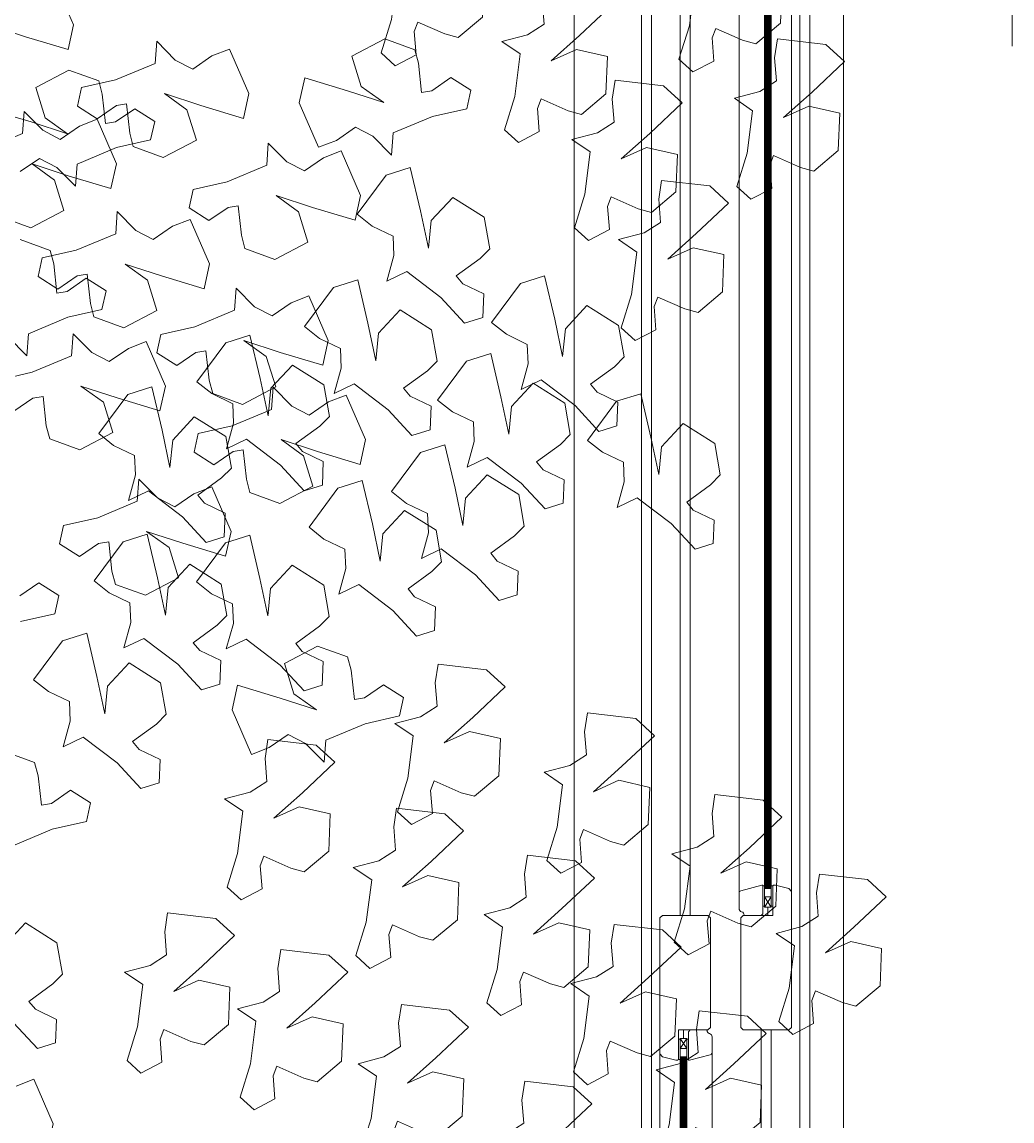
# Model space of a CAD drawing. Header units: metres. Extents: x -44 to 358, y -286 to 66.
# Drawn here: x -10.009 to -9.422, y -272.429 to -271.777 of the extents above; entities that cross this region are included whole.
import ezdxf

# ---------------------------------------------------------------- set-up
doc = ezdxf.new("R2010")
doc.units = ezdxf.units.M
doc.header["$LTSCALE"] = 0.3
for name, color, linetype, lineweight in [('A-DOOR', 7, 'Continuous', 5), ('ARBOLES', 86, 'Continuous', 0), ('baños', 141, 'Continuous', 0), ('Columnas', 7, 'Continuous', 18), ('cristales', 131, 'Continuous', 0)]:
    doc.layers.add(name, color=color, linetype=linetype, lineweight=lineweight)

# ---------------------------------------------------------------- blocks, each defined once
blk = doc.blocks.new('TREES')
at = {"layer": 'ARBOLES', "color": 252, "true_color": 0x8da178}
for p, q in [((-0.02161, 0.17486), (-0.02471, 0.17078)), ((-0.01485, 0.16891), (-0.02161, 0.17486)), ((-0.01112, 0.1749), (-0.01194, 0.16854)), ((-0.00358, 0.17531), (-0.01112, 0.1749)), ((0.00101, 0.17078), (-0.00358, 0.17531)), ((-0.02471, 0.17078), (-0.02491, 0.16095)), ((0.00054, 0.16802), (0.00101, 0.17078)), ((-0.00918, 0.16367), (-0.01485, 0.16891)), ((-0.01194, 0.16854), (-0.00918, 0.16367)), ((-0.00134, 0.16237), (0.00054, 0.16802)), ((0.03271, 0.16734), (0.02961, 0.16326)), ((0.03947, 0.16139), (0.03271, 0.16734)), ((0.0432, 0.16738), (0.04237, 0.16102)), ((0.05074, 0.16779), (0.0432, 0.16738)), ((0.05533, 0.16326), (0.05074, 0.16779)), ((0.00066, 0.16182), (-0.00134, 0.16237)), ((0.00528, 0.16262), (0.00066, 0.16182)), ((0.00788, 0.15862), (0.00528, 0.16262)), ((0.02961, 0.16326), (0.02941, 0.15343)), ((0.05486, 0.1605), (0.05533, 0.16326)), ((-0.02491, 0.16095), (-0.02107, 0.16073)), ((-0.02107, 0.16073), (-0.01644, 0.16153)), ((-0.01644, 0.16153), (-0.014, 0.1584)), ((0.04514, 0.15615), (0.03947, 0.16139)), ((0.04237, 0.16102), (0.04514, 0.15615)), ((0.05297, 0.15485), (0.05486, 0.1605)), ((-0.014, 0.1584), (-0.01216, 0.15338)), ((0.00556, 0.15556), (0.00788, 0.15862)), ((-0.01216, 0.15338), (-0.01, 0.1573)), ((-0.01, 0.1573), (-0.00136, 0.15702)), ((-0.00136, 0.15702), (0.00556, 0.15556)), ((0.0262, 0.15372), (0.01866, 0.15331)), ((0.03079, 0.14919), (0.0262, 0.15372)), ((0.02941, 0.15343), (0.03325, 0.15321)), ((0.03325, 0.15321), (0.03788, 0.15401)), ((0.03788, 0.15401), (0.04032, 0.15089)), ((0.05497, 0.1543), (0.05297, 0.15485)), ((0.0596, 0.1551), (0.05497, 0.1543)), ((0.0622, 0.1511), (0.0596, 0.1551)), ((-0.03565, 0.15233), (-0.03874, 0.14824)), ((-0.02889, 0.14637), (-0.03565, 0.15233)), ((-0.02516, 0.15237), (-0.02598, 0.146)), ((-0.01762, 0.15277), (-0.02516, 0.15237)), ((-0.01303, 0.14824), (-0.01762, 0.15277)), ((0.00817, 0.15327), (0.00508, 0.14919)), ((0.01493, 0.14732), (0.00817, 0.15327)), ((0.01866, 0.15331), (0.01784, 0.14695)), ((0.00508, 0.14919), (0.00487, 0.13936)), ((0.03033, 0.14643), (0.03079, 0.14919)), ((0.04032, 0.15089), (0.04215, 0.14586)), ((0.04215, 0.14586), (0.04432, 0.14978)), ((0.04432, 0.14978), (0.05296, 0.1495)), ((0.05296, 0.1495), (0.05988, 0.14804)), ((0.05988, 0.14804), (0.0622, 0.1511)), ((-0.03874, 0.14824), (-0.03895, 0.13841)), ((-0.01349, 0.14549), (-0.01303, 0.14824)), ((0.02061, 0.14208), (0.01493, 0.14732)), ((0.01784, 0.14695), (0.02061, 0.14208)), ((0.07386, 0.14674), (0.07304, 0.14037)), ((0.0814, 0.14715), (0.07386, 0.14674)), ((0.08599, 0.14262), (0.0814, 0.14715)), ((-0.02321, 0.14113), (-0.02889, 0.14637)), ((-0.02598, 0.146), (-0.02321, 0.14113)), ((-0.01538, 0.13983), (-0.01349, 0.14549)), ((0.02844, 0.14078), (0.03033, 0.14643)), ((0.06337, 0.1467), (0.06028, 0.14261)), ((0.07013, 0.14075), (0.06337, 0.1467)), ((0.06028, 0.14261), (0.06008, 0.13278)), ((0.08553, 0.13986), (0.08599, 0.14262)), ((-0.00875, 0.14008), (-0.01338, 0.13928)), ((-0.00616, 0.13608), (-0.00875, 0.14008)), ((0.03044, 0.14023), (0.02844, 0.14078)), ((0.03507, 0.14103), (0.03044, 0.14023)), ((0.03766, 0.13703), (0.03507, 0.14103)), ((0.07581, 0.13551), (0.07013, 0.14075)), ((0.07304, 0.14037), (0.07581, 0.13551)), ((-0.03895, 0.13841), (-0.0351, 0.1382)), ((-0.0351, 0.1382), (-0.03048, 0.139)), ((-0.03048, 0.139), (-0.02803, 0.13587)), ((-0.01338, 0.13928), (-0.01538, 0.13983)), ((0.00487, 0.13936), (0.00872, 0.13914)), ((0.00872, 0.13914), (0.01334, 0.13994)), ((0.01334, 0.13994), (0.01579, 0.13681)), ((0.08364, 0.13421), (0.08553, 0.13986)), ((-0.02803, 0.13587), (-0.0262, 0.13084)), ((-0.00847, 0.13303), (-0.00616, 0.13608)), ((0.01579, 0.13681), (0.01762, 0.13179)), ((0.01762, 0.13179), (0.01978, 0.13571)), ((0.01978, 0.13571), (0.02843, 0.13543)), ((0.03535, 0.13397), (0.03766, 0.13703)), ((0.06212, 0.13588), (0.05458, 0.13547)), ((0.06671, 0.13135), (0.06212, 0.13588)), ((-0.10343, 0.13343), (-0.10965, 0.13172)), ((-0.10127, 0.13165), (-0.10343, 0.13343)), ((-0.0262, 0.13084), (-0.02404, 0.13476)), ((-0.02404, 0.13476), (-0.01539, 0.13448)), ((-0.01539, 0.13448), (-0.00847, 0.13303)), ((-0.00759, 0.13449), (-0.01069, 0.1304)), ((-0.00083, 0.12853), (-0.00759, 0.13449)), ((0.0029, 0.13452), (0.00207, 0.12816)), ((0.01044, 0.13493), (0.0029, 0.13452)), ((0.01502, 0.1304), (0.01044, 0.13493)), ((0.02843, 0.13543), (0.03535, 0.13397)), ((0.04409, 0.13543), (0.04099, 0.13135)), ((0.05085, 0.12948), (0.04409, 0.13543)), ((0.05458, 0.13547), (0.05376, 0.12911)), ((0.08564, 0.13366), (0.08364, 0.13421)), ((0.09027, 0.13446), (0.08564, 0.13366)), ((0.09286, 0.13046), (0.09027, 0.13446)), ((-0.10965, 0.13172), (-0.11306, 0.12498)), ((-0.09732, 0.12719), (-0.10127, 0.13165)), ((-0.09422, 0.13305), (-0.09584, 0.12864)), ((-0.08946, 0.1333), (-0.09422, 0.13305)), ((-0.08797, 0.12976), (-0.08946, 0.1333)), ((0.04099, 0.13135), (0.04079, 0.12152)), ((0.06008, 0.13278), (0.06392, 0.13257)), ((0.06392, 0.13257), (0.06855, 0.13337)), ((0.06624, 0.12859), (0.06671, 0.13135)), ((0.06855, 0.13337), (0.07099, 0.13024)), ((-0.0927, 0.1245), (-0.08797, 0.12976)), ((-0.01069, 0.1304), (-0.01089, 0.12057)), ((0.01456, 0.12764), (0.01502, 0.1304)), ((0.05652, 0.12424), (0.05085, 0.12948)), ((0.05376, 0.12911), (0.05652, 0.12424)), ((0.07099, 0.13024), (0.07282, 0.12521)), ((0.07282, 0.12521), (0.07499, 0.12914)), ((0.07499, 0.12914), (0.08363, 0.12886)), ((0.09055, 0.1274), (0.09286, 0.13046)), ((-0.09584, 0.12864), (-0.09732, 0.12719)), ((0.00484, 0.12329), (-0.00083, 0.12853)), ((0.00207, 0.12816), (0.00484, 0.12329)), ((0.01267, 0.12199), (0.01456, 0.12764)), ((0.06436, 0.12294), (0.06624, 0.12859)), ((0.08363, 0.12886), (0.09055, 0.1274)), ((-0.11306, 0.12498), (-0.10796, 0.12109)), ((-0.09726, 0.11716), (-0.0927, 0.1245)), ((-0.04966, 0.12511), (-0.05276, 0.12102)), ((-0.0429, 0.11916), (-0.04966, 0.12511)), ((-0.03917, 0.12515), (-0.04, 0.11878)), ((-0.03163, 0.12556), (-0.03917, 0.12515)), ((-0.02704, 0.12103), (-0.03163, 0.12556)), ((0.06636, 0.12239), (0.06436, 0.12294)), ((0.07098, 0.12319), (0.06636, 0.12239)), ((0.07358, 0.11919), (0.07098, 0.12319)), ((-0.10236, 0.12105), (-0.10974, 0.11876)), ((-0.10796, 0.12109), (-0.10236, 0.12105)), ((-0.05276, 0.12102), (-0.05296, 0.11119)), ((-0.02751, 0.11827), (-0.02704, 0.12103)), ((-0.01089, 0.12057), (-0.00705, 0.12035)), ((-0.00705, 0.12035), (-0.00242, 0.12116)), ((-0.00242, 0.12116), (0.00002, 0.11803)), ((0.01467, 0.12144), (0.01267, 0.12199)), ((0.0193, 0.12224), (0.01467, 0.12144)), ((0.02189, 0.11824), (0.0193, 0.12224)), ((0.04079, 0.12152), (0.04463, 0.1213)), ((0.04463, 0.1213), (0.04926, 0.1221)), ((0.04926, 0.1221), (0.0517, 0.11897)), ((-0.10974, 0.11876), (-0.11827, 0.11588)), ((-0.03723, 0.11392), (-0.0429, 0.11916)), ((-0.04, 0.11878), (-0.03723, 0.11392)), ((-0.0294, 0.11262), (-0.02751, 0.11827)), ((0.00002, 0.11803), (0.00185, 0.113)), ((0.01958, 0.11519), (0.02189, 0.11824)), ((0.02569, 0.11947), (0.02259, 0.11538)), ((0.03245, 0.11351), (0.02569, 0.11947)), ((0.03618, 0.11951), (0.03536, 0.11314)), ((0.04372, 0.11991), (0.03618, 0.11951)), ((0.04831, 0.11538), (0.04372, 0.11991)), ((0.0517, 0.11897), (0.05354, 0.11394)), ((0.05354, 0.11394), (0.0557, 0.11787)), ((0.0557, 0.11787), (0.06434, 0.11759)), ((0.07126, 0.11613), (0.07358, 0.11919)), ((-0.11827, 0.11588), (-0.11628, 0.11116)), ((-0.09494, 0.11332), (-0.09726, 0.11716)), ((-0.01986, 0.11572), (-0.02296, 0.11163)), ((-0.0131, 0.10977), (-0.01986, 0.11572)), ((-0.00937, 0.11576), (-0.01019, 0.10939)), ((-0.00183, 0.11616), (-0.00937, 0.11576)), ((0.00276, 0.11163), (-0.00183, 0.11616)), ((0.00185, 0.113), (0.00402, 0.11692)), ((0.00402, 0.11692), (0.01266, 0.11664)), ((0.01266, 0.11664), (0.01958, 0.11519)), ((0.06434, 0.11759), (0.07126, 0.11613)), ((-0.10577, 0.10929), (-0.10414, 0.11369)), ((-0.10414, 0.11369), (-0.10021, 0.11425)), ((-0.10021, 0.11425), (-0.09494, 0.11332)), ((0.02259, 0.11538), (0.02239, 0.10555)), ((0.03812, 0.10827), (0.03245, 0.11351)), ((0.04784, 0.11263), (0.04831, 0.11538)), ((-0.12535, 0.11184), (-0.13157, 0.11013)), ((-0.12319, 0.11006), (-0.12535, 0.11184)), ((-0.11614, 0.11146), (-0.11776, 0.10705)), ((-0.11628, 0.11116), (-0.10787, 0.10607)), ((-0.11138, 0.11171), (-0.11614, 0.11146)), ((-0.10989, 0.10817), (-0.11138, 0.11171)), ((-0.05296, 0.11119), (-0.04912, 0.11098)), ((-0.04912, 0.11098), (-0.04449, 0.11178)), ((-0.04449, 0.11178), (-0.04205, 0.10865)), ((-0.0274, 0.11207), (-0.0294, 0.11262)), ((-0.02277, 0.11287), (-0.0274, 0.11207)), ((-0.02296, 0.11163), (-0.02316, 0.1018)), ((-0.02017, 0.10887), (-0.02277, 0.11287)), ((0.00229, 0.10888), (0.00276, 0.11163)), ((0.03536, 0.11314), (0.03812, 0.10827)), ((0.04596, 0.10697), (0.04784, 0.11263)), ((-0.13157, 0.11013), (-0.13498, 0.10339)), ((-0.11924, 0.1056), (-0.12319, 0.11006)), ((-0.10787, 0.10607), (-0.10577, 0.10929)), ((-0.00743, 0.10452), (-0.0131, 0.10977)), ((-0.01019, 0.10939), (-0.00743, 0.10452)), ((-0.11776, 0.10705), (-0.11924, 0.1056)), ((-0.11462, 0.10291), (-0.10989, 0.10817)), ((-0.04205, 0.10865), (-0.04022, 0.10362)), ((-0.04022, 0.10362), (-0.03805, 0.10755)), ((-0.03805, 0.10755), (-0.02941, 0.10727)), ((-0.02941, 0.10727), (-0.02249, 0.10581)), ((-0.02249, 0.10581), (-0.02017, 0.10887)), ((0.00041, 0.10322), (0.00229, 0.10888)), ((0.04795, 0.10642), (0.04596, 0.10697)), ((0.05258, 0.10722), (0.04795, 0.10642)), ((0.05518, 0.10322), (0.05258, 0.10722)), ((0.02239, 0.10555), (0.02623, 0.10534)), ((0.02623, 0.10534), (0.03086, 0.10614)), ((0.03086, 0.10614), (0.0333, 0.10301)), ((-0.13498, 0.10339), (-0.12988, 0.0995)), ((-0.11918, 0.09557), (-0.11462, 0.10291)), ((-0.10869, 0.10246), (-0.11491, 0.10075)), ((-0.10654, 0.10068), (-0.10869, 0.10246)), ((-0.09473, 0.10233), (-0.09949, 0.10209)), ((-0.09324, 0.0988), (-0.09473, 0.10233)), ((-0.01932, 0.10159), (-0.01469, 0.10239)), ((-0.01469, 0.10239), (-0.01225, 0.09926)), ((0.0024, 0.10267), (0.00041, 0.10322)), ((0.00703, 0.10347), (0.0024, 0.10267)), ((0.00963, 0.09947), (0.00703, 0.10347)), ((0.0333, 0.10301), (0.03514, 0.09798)), ((0.05286, 0.10017), (0.05518, 0.10322)), ((-0.11491, 0.10075), (-0.11833, 0.09402)), ((-0.10259, 0.09622), (-0.10654, 0.10068)), ((-0.09949, 0.10209), (-0.10111, 0.09768)), ((-0.02316, 0.1018), (-0.01932, 0.10159)), ((0.03514, 0.09798), (0.0373, 0.1019)), ((0.0373, 0.1019), (0.04594, 0.10162)), ((0.04594, 0.10162), (0.05286, 0.10017)), ((-0.12428, 0.09946), (-0.13166, 0.09717)), ((-0.12988, 0.0995), (-0.12428, 0.09946)), ((-0.09796, 0.09354), (-0.09324, 0.0988)), ((-0.01225, 0.09926), (-0.01041, 0.09423)), ((-0.01041, 0.09423), (-0.00825, 0.09816)), ((-0.00825, 0.09816), (0.00039, 0.09787)), ((0.00039, 0.09787), (0.00731, 0.09642)), ((0.00731, 0.09642), (0.00963, 0.09947)), ((-0.13166, 0.09717), (-0.14019, 0.09429)), ((-0.10111, 0.09768), (-0.10259, 0.09622)), ((-0.14019, 0.09429), (-0.1382, 0.08957)), ((-0.11686, 0.09173), (-0.11918, 0.09557)), ((-0.11833, 0.09402), (-0.11323, 0.09013)), ((-0.10253, 0.08619), (-0.09796, 0.09354)), ((-0.08941, 0.09494), (-0.09563, 0.09324)), ((-0.08726, 0.09316), (-0.08941, 0.09494)), ((-0.08021, 0.09457), (-0.08183, 0.09016)), ((-0.07545, 0.09481), (-0.08021, 0.09457)), ((-0.07396, 0.09128), (-0.07545, 0.09481)), ((-0.05666, 0.09413), (-0.05976, 0.09004)), ((-0.0499, 0.08818), (-0.05666, 0.09413)), ((-0.04617, 0.09417), (-0.04699, 0.0878)), ((-0.03863, 0.09457), (-0.04617, 0.09417)), ((-0.03404, 0.09004), (-0.03863, 0.09457)), ((0.03059, 0.09363), (0.02305, 0.09322)), ((0.03517, 0.08909), (0.03059, 0.09363)), ((-0.12768, 0.0877), (-0.12606, 0.0921)), ((-0.12606, 0.0921), (-0.12213, 0.09266)), ((-0.12213, 0.09266), (-0.11686, 0.09173)), ((-0.09563, 0.09324), (-0.09905, 0.0865)), ((-0.0833, 0.0887), (-0.08726, 0.09316)), ((-0.07868, 0.08602), (-0.07396, 0.09128)), ((0.01256, 0.09318), (0.00946, 0.08909)), ((0.01932, 0.08723), (0.01256, 0.09318)), ((0.02305, 0.09322), (0.02222, 0.08685)), ((0.04553, 0.09265), (0.04337, 0.0884)), ((0.04934, 0.09217), (0.04553, 0.09265)), ((0.05154, 0.08545), (0.04934, 0.09217)), ((-0.1382, 0.08957), (-0.12979, 0.08448)), ((-0.10763, 0.09009), (-0.11501, 0.08779)), ((-0.11323, 0.09013), (-0.10763, 0.09009)), ((-0.08183, 0.09016), (-0.0833, 0.0887)), ((-0.05976, 0.09004), (-0.05996, 0.08021)), ((-0.03451, 0.08729), (-0.03404, 0.09004)), ((-0.00885, 0.08893), (-0.01639, 0.08852)), ((-0.00426, 0.0844), (-0.00885, 0.08893)), ((0.00946, 0.08909), (0.00926, 0.07926)), ((0.03471, 0.08634), (0.03517, 0.08909)), ((-0.12979, 0.08448), (-0.12768, 0.0877)), ((-0.11501, 0.08779), (-0.12354, 0.08492)), ((-0.04423, 0.08293), (-0.0499, 0.08818)), ((-0.04699, 0.0878), (-0.04423, 0.08293)), ((-0.03639, 0.08163), (-0.03451, 0.08729)), ((-0.02688, 0.08848), (-0.02998, 0.0844)), ((-0.02012, 0.08253), (-0.02688, 0.08848)), ((-0.01639, 0.08852), (-0.01721, 0.08216)), ((0.02499, 0.08198), (0.01932, 0.08723)), ((0.02222, 0.08685), (0.02499, 0.08198)), ((0.04337, 0.0884), (0.04638, 0.08479)), ((-0.12354, 0.08492), (-0.12155, 0.08019)), ((-0.10021, 0.08235), (-0.10253, 0.08619)), ((-0.09905, 0.0865), (-0.09394, 0.08261)), ((-0.08324, 0.07867), (-0.07868, 0.08602)), ((0.03282, 0.08069), (0.03471, 0.08634)), ((0.04638, 0.08479), (0.0469, 0.08279)), ((0.05561, 0.07782), (0.05154, 0.08545)), ((-0.14461, 0.08275), (-0.15083, 0.08104)), ((-0.14246, 0.08097), (-0.14461, 0.08275)), ((-0.13541, 0.08237), (-0.13703, 0.07796)), ((-0.13065, 0.08262), (-0.13541, 0.08237)), ((-0.12916, 0.07909), (-0.13065, 0.08262)), ((-0.11103, 0.07832), (-0.10941, 0.08273)), ((-0.10941, 0.08273), (-0.10548, 0.08328)), ((-0.10548, 0.08328), (-0.10021, 0.08235)), ((-0.08835, 0.08257), (-0.09572, 0.08028)), ((-0.09394, 0.08261), (-0.08835, 0.08257)), ((-0.02998, 0.0844), (-0.03018, 0.07457)), ((-0.01445, 0.07729), (-0.02012, 0.08253)), ((-0.00472, 0.08164), (-0.00426, 0.0844)), ((0.0469, 0.08279), (0.04106, 0.08159)), ((-0.15083, 0.08104), (-0.15425, 0.07431)), ((-0.13851, 0.07651), (-0.14246, 0.08097)), ((-0.12155, 0.08019), (-0.11314, 0.0751)), ((-0.09572, 0.08028), (-0.10426, 0.0774)), ((-0.05996, 0.08021), (-0.05612, 0.08)), ((-0.05612, 0.08), (-0.05149, 0.0808)), ((-0.05149, 0.0808), (-0.04905, 0.07767)), ((-0.0344, 0.08108), (-0.03639, 0.08163)), ((-0.02977, 0.08188), (-0.0344, 0.08108)), ((-0.02717, 0.07788), (-0.02977, 0.08188)), ((-0.01721, 0.08216), (-0.01445, 0.07729)), ((-0.00661, 0.07599), (-0.00472, 0.08164)), ((0.03482, 0.08013), (0.03282, 0.08069)), ((0.03945, 0.08094), (0.03482, 0.08013)), ((0.03844, 0.08062), (0.03681, 0.07438)), ((0.04106, 0.08159), (0.03844, 0.08062)), ((0.04205, 0.07694), (0.03945, 0.08094)), ((-0.13703, 0.07796), (-0.13851, 0.07651)), ((-0.13388, 0.07382), (-0.12916, 0.07909)), ((-0.11314, 0.0751), (-0.11103, 0.07832)), ((-0.08066, 0.07898), (-0.08688, 0.07727)), ((-0.08093, 0.07484), (-0.08324, 0.07867)), ((-0.07851, 0.0772), (-0.08066, 0.07898)), ((-0.07146, 0.0786), (-0.07308, 0.07419)), ((-0.0667, 0.07885), (-0.07146, 0.0786)), ((-0.06521, 0.07532), (-0.0667, 0.07885)), ((-0.02949, 0.07483), (-0.02717, 0.07788)), ((0.00926, 0.07926), (0.0131, 0.07905)), ((0.0131, 0.07905), (0.01773, 0.07985)), ((0.01773, 0.07985), (0.02017, 0.07672)), ((0.0601, 0.07791), (0.05561, 0.07782)), ((0.05666, 0.07381), (0.0601, 0.07791)), ((0.11789, 0.07807), (0.10928, 0.07333)), ((0.12298, 0.07743), (0.11789, 0.07807)), ((-0.10426, 0.0774), (-0.10227, 0.07267)), ((-0.08688, 0.07727), (-0.0903, 0.07054)), ((-0.09013, 0.07521), (-0.0862, 0.07576)), ((-0.0862, 0.07576), (-0.08093, 0.07484)), ((-0.07456, 0.07274), (-0.07851, 0.0772)), ((-0.04905, 0.07767), (-0.04722, 0.07264)), ((-0.04722, 0.07264), (-0.04505, 0.07657)), ((-0.04505, 0.07657), (-0.03641, 0.07628)), ((-0.03641, 0.07628), (-0.02949, 0.07483)), ((-0.00461, 0.07544), (-0.00661, 0.07599)), ((0.00002, 0.07624), (-0.00461, 0.07544)), ((0.00261, 0.07224), (0.00002, 0.07624)), ((0.02017, 0.07672), (0.022, 0.07169)), ((0.022, 0.07169), (0.02417, 0.07562)), ((0.02417, 0.07562), (0.03281, 0.07534)), ((0.03973, 0.07388), (0.04205, 0.07694)), ((0.12121, 0.0686), (0.12298, 0.07743)), ((-0.15425, 0.07431), (-0.14915, 0.07041)), ((-0.13844, 0.06648), (-0.13388, 0.07382)), ((-0.12096, 0.07428), (-0.12718, 0.07257)), ((-0.11881, 0.0725), (-0.12096, 0.07428)), ((-0.11176, 0.0739), (-0.11338, 0.0695)), ((-0.107, 0.07415), (-0.11176, 0.0739)), ((-0.10551, 0.07062), (-0.107, 0.07415)), ((-0.09175, 0.0708), (-0.09013, 0.07521)), ((-0.07308, 0.07419), (-0.07456, 0.07274)), ((-0.06993, 0.07005), (-0.06521, 0.07532)), ((-0.0526, 0.07388), (-0.05477, 0.06963)), ((-0.0488, 0.0734), (-0.0526, 0.07388)), ((-0.0466, 0.06668), (-0.0488, 0.0734)), ((-0.03018, 0.07457), (-0.02634, 0.07435)), ((-0.02634, 0.07435), (-0.02171, 0.07515)), ((-0.02171, 0.07515), (-0.01926, 0.07202)), ((0.03281, 0.07534), (0.03973, 0.07388)), ((0.03681, 0.07438), (0.04093, 0.06805)), ((0.04686, 0.07052), (0.04969, 0.07535)), ((0.04969, 0.07535), (0.04799, 0.06782)), ((0.05517, 0.07013), (0.05666, 0.07381)), ((-0.12718, 0.07257), (-0.1306, 0.06584)), ((-0.11486, 0.06804), (-0.11881, 0.0725)), ((-0.10227, 0.07267), (-0.09385, 0.06758)), ((-0.01926, 0.07202), (-0.01743, 0.06699)), ((0.00029, 0.06918), (0.00261, 0.07224)), ((0.06883, 0.07244), (0.06021, 0.0677)), ((0.07391, 0.0718), (0.06883, 0.07244)), ((0.07214, 0.06297), (0.07391, 0.0718)), ((0.10928, 0.07333), (0.11102, 0.06989)), ((-0.14355, 0.07037), (-0.15093, 0.06808)), ((-0.14915, 0.07041), (-0.14355, 0.07037)), ((-0.11338, 0.0695), (-0.11486, 0.06804)), ((-0.11023, 0.06535), (-0.10551, 0.07062)), ((-0.09385, 0.06758), (-0.09175, 0.0708)), ((-0.0903, 0.07054), (-0.0852, 0.06664)), ((-0.07449, 0.06271), (-0.06993, 0.07005)), ((-0.05477, 0.06963), (-0.05176, 0.06602)), ((-0.01743, 0.06699), (-0.01527, 0.07092)), ((-0.01527, 0.07092), (-0.00663, 0.07064)), ((-0.00663, 0.07064), (0.00029, 0.06918)), ((0.04093, 0.06805), (0.04686, 0.07052)), ((0.05818, 0.06652), (0.05517, 0.07013)), ((0.11102, 0.06989), (0.11402, 0.06628)), ((-0.15093, 0.06808), (-0.15946, 0.0652)), ((0.00379, 0.06784), (0.00069, 0.06375)), ((0.01055, 0.06189), (0.00379, 0.06784)), ((0.01428, 0.06788), (0.01346, 0.06151)), ((0.02182, 0.06829), (0.01428, 0.06788)), ((0.02641, 0.06375), (0.02182, 0.06829)), ((0.04799, 0.06782), (0.04621, 0.05899)), ((0.06021, 0.0677), (0.06195, 0.06427)), ((0.09863, 0.06869), (0.09001, 0.06395)), ((0.10372, 0.06805), (0.09863, 0.06869)), ((0.10194, 0.05922), (0.10372, 0.06805)), ((0.1195, 0.06106), (0.12121, 0.0686)), ((0.12826, 0.06836), (0.12234, 0.06589)), ((0.13238, 0.06204), (0.12826, 0.06836)), ((-0.15946, 0.0652), (-0.15747, 0.06048)), ((-0.13613, 0.06264), (-0.13844, 0.06648)), ((-0.1306, 0.06584), (-0.1255, 0.06194)), ((-0.1148, 0.05801), (-0.11023, 0.06535)), ((-0.0796, 0.0666), (-0.08697, 0.06431)), ((-0.0852, 0.06664), (-0.0796, 0.0666)), ((-0.05176, 0.06602), (-0.05124, 0.06402)), ((-0.04252, 0.05906), (-0.0466, 0.06668)), ((0.05991, 0.06309), (0.05818, 0.06652)), ((0.11402, 0.06628), (0.11254, 0.0626)), ((0.12234, 0.06589), (0.1195, 0.06106)), ((-0.14695, 0.05861), (-0.14533, 0.06302)), ((-0.14533, 0.06302), (-0.1414, 0.06357)), ((-0.1414, 0.06357), (-0.13613, 0.06264)), ((-0.08697, 0.06431), (-0.09551, 0.06143)), ((-0.07218, 0.05887), (-0.07449, 0.06271)), ((-0.05708, 0.06282), (-0.0597, 0.06185)), ((-0.05124, 0.06402), (-0.05708, 0.06282)), ((0.00069, 0.06375), (0.00049, 0.05392)), ((0.02594, 0.061), (0.02641, 0.06375)), ((0.0513, 0.05835), (0.05991, 0.06309)), ((0.06195, 0.06427), (0.06496, 0.06066)), ((0.07044, 0.05544), (0.07214, 0.06297)), ((0.07919, 0.06274), (0.07327, 0.06027)), ((0.08332, 0.05641), (0.07919, 0.06274)), ((0.09001, 0.06395), (0.09175, 0.06052)), ((0.11254, 0.0626), (0.1091, 0.0585)), ((-0.15747, 0.06048), (-0.14906, 0.05539)), ((-0.1199, 0.0619), (-0.12728, 0.05961)), ((-0.1255, 0.06194), (-0.1199, 0.0619)), ((-0.09551, 0.06143), (-0.09352, 0.05671)), ((-0.0597, 0.06185), (-0.06133, 0.05561)), ((-0.03826, 0.06127), (-0.04136, 0.05718)), ((-0.0315, 0.05532), (-0.03826, 0.06127)), ((-0.02777, 0.06131), (-0.02859, 0.05494)), ((-0.02023, 0.06172), (-0.02777, 0.06131)), ((-0.01564, 0.05718), (-0.02023, 0.06172)), ((0.01622, 0.05665), (0.01055, 0.06189)), ((0.01346, 0.06151), (0.01622, 0.05665)), ((0.02406, 0.05535), (0.02594, 0.061)), ((0.06496, 0.06066), (0.06347, 0.05698)), ((0.07327, 0.06027), (0.07044, 0.05544)), ((0.09175, 0.06052), (0.09476, 0.05691)), ((0.13075, 0.0558), (0.13238, 0.06204)), ((-0.14906, 0.05539), (-0.14695, 0.05861)), ((-0.12728, 0.05961), (-0.13581, 0.05674)), ((-0.11248, 0.05417), (-0.1148, 0.05801)), ((-0.083, 0.05484), (-0.08138, 0.05925)), ((-0.08138, 0.05925), (-0.07745, 0.0598)), ((-0.07745, 0.0598), (-0.07218, 0.05887)), ((-0.03804, 0.05914), (-0.04252, 0.05906)), ((-0.04148, 0.05504), (-0.03804, 0.05914)), ((0.04621, 0.05899), (0.0513, 0.05835)), ((0.10024, 0.05169), (0.10194, 0.05922)), ((0.109, 0.05899), (0.10307, 0.05652)), ((0.11312, 0.05266), (0.109, 0.05899)), ((0.1091, 0.0585), (0.11358, 0.05859)), ((0.11358, 0.05859), (0.11766, 0.05097)), ((-0.13581, 0.05674), (-0.13382, 0.05201)), ((-0.09352, 0.05671), (-0.08511, 0.05162)), ((-0.07373, 0.05568), (-0.07715, 0.04895)), ((-0.06751, 0.05739), (-0.07373, 0.05568)), ((-0.06536, 0.05561), (-0.06751, 0.05739)), ((-0.0614, 0.05115), (-0.06536, 0.05561)), ((-0.06133, 0.05561), (-0.0572, 0.04928)), ((-0.05831, 0.05701), (-0.05993, 0.0526)), ((-0.05355, 0.05726), (-0.05831, 0.05701)), ((-0.05206, 0.05373), (-0.05355, 0.05726)), ((-0.05128, 0.05175), (-0.04845, 0.05658)), ((-0.04845, 0.05658), (-0.05015, 0.04905)), ((-0.04136, 0.05718), (-0.04156, 0.04735)), ((-0.01611, 0.05443), (-0.01564, 0.05718)), ((0.03068, 0.0556), (0.02605, 0.0548)), ((0.03328, 0.0516), (0.03068, 0.0556)), ((0.06347, 0.05698), (0.06003, 0.05288)), ((0.08168, 0.05017), (0.08332, 0.05641)), ((0.09476, 0.05691), (0.09327, 0.05323)), ((0.10307, 0.05652), (0.10024, 0.05169)), ((0.12814, 0.05482), (0.13075, 0.0558)), ((-0.1233, 0.05014), (-0.12168, 0.05455)), ((-0.12168, 0.05455), (-0.11775, 0.0551)), ((-0.11775, 0.0551), (-0.11248, 0.05417)), ((-0.10781, 0.05364), (-0.11403, 0.05193)), ((-0.10566, 0.05186), (-0.10781, 0.05364)), ((-0.09385, 0.05351), (-0.09861, 0.05326)), ((-0.09236, 0.04998), (-0.09385, 0.05351)), ((-0.08511, 0.05162), (-0.083, 0.05484)), ((-0.05678, 0.04846), (-0.05206, 0.05373)), ((-0.04297, 0.05136), (-0.04148, 0.05504)), ((-0.02583, 0.05007), (-0.0315, 0.05532)), ((-0.02859, 0.05494), (-0.02583, 0.05007)), ((-0.01799, 0.04878), (-0.01611, 0.05443)), ((0.00049, 0.05392), (0.00433, 0.05371)), ((0.00433, 0.05371), (0.00896, 0.05451)), ((0.00896, 0.05451), (0.0114, 0.05138)), ((0.02605, 0.0548), (0.02406, 0.05535)), ((0.1223, 0.05363), (0.12814, 0.05482)), ((0.12282, 0.05162), (0.1223, 0.05363)), ((-0.13382, 0.05201), (-0.12541, 0.04692)), ((-0.11403, 0.05193), (-0.11745, 0.0452)), ((-0.1017, 0.0474), (-0.10566, 0.05186)), ((-0.09861, 0.05326), (-0.10023, 0.04885)), ((-0.05993, 0.0526), (-0.0614, 0.05115)), ((-0.0572, 0.04928), (-0.05128, 0.05175)), ((-0.03996, 0.04775), (-0.04297, 0.05136)), ((0.0114, 0.05138), (0.01324, 0.04635)), ((0.03096, 0.04854), (0.03328, 0.0516)), ((0.06003, 0.05288), (0.06451, 0.05297)), ((0.06451, 0.05297), (0.06859, 0.04534)), ((0.09327, 0.05323), (0.08983, 0.04913)), ((0.11149, 0.04642), (0.11312, 0.05266)), ((0.12583, 0.04801), (0.12282, 0.05162)), ((0.13893, 0.05273), (0.13031, 0.04799)), ((0.14402, 0.05209), (0.13893, 0.05273)), ((0.14224, 0.04326), (0.14402, 0.05209)), ((-0.12541, 0.04692), (-0.1233, 0.05014)), ((-0.09708, 0.04471), (-0.09236, 0.04998)), ((-0.07715, 0.04895), (-0.07204, 0.04505)), ((-0.05015, 0.04905), (-0.05193, 0.04022)), ((-0.01137, 0.04902), (-0.016, 0.04822)), ((-0.00877, 0.04502), (-0.01137, 0.04902)), ((0.01324, 0.04635), (0.0154, 0.05028)), ((0.0154, 0.05028), (0.02404, 0.05)), ((0.02404, 0.05), (0.03096, 0.04854)), ((0.07323, 0.048), (0.07907, 0.0492)), ((0.07907, 0.0492), (0.08168, 0.05017)), ((0.08983, 0.04913), (0.09431, 0.04922)), ((0.09431, 0.04922), (0.09839, 0.04159)), ((0.11766, 0.05097), (0.11986, 0.04424)), ((-0.10023, 0.04885), (-0.1017, 0.0474)), ((-0.06134, 0.04112), (-0.05678, 0.04846)), ((-0.04156, 0.04735), (-0.03772, 0.04714)), ((-0.03822, 0.04432), (-0.03996, 0.04775)), ((-0.03772, 0.04714), (-0.03309, 0.04794)), ((-0.03309, 0.04794), (-0.03065, 0.04481)), ((-0.016, 0.04822), (-0.01799, 0.04878)), ((0.05043, 0.04803), (0.04181, 0.04329)), ((0.05551, 0.04739), (0.05043, 0.04803)), ((0.05374, 0.03856), (0.05551, 0.04739)), ((0.07375, 0.046), (0.07323, 0.048)), ((0.12366, 0.04377), (0.12583, 0.04801)), ((0.13031, 0.04799), (0.13205, 0.04455)), ((-0.11745, 0.0452), (-0.11235, 0.0413)), ((-0.10164, 0.03737), (-0.09708, 0.04471)), ((-0.06645, 0.04501), (-0.07382, 0.04272)), ((-0.07204, 0.04505), (-0.06645, 0.04501)), ((-0.03065, 0.04481), (-0.02881, 0.03978)), ((-0.01109, 0.04197), (-0.00877, 0.04502)), ((0.01657, 0.04482), (0.00903, 0.04442)), ((0.02116, 0.04029), (0.01657, 0.04482)), ((0.06859, 0.04534), (0.07079, 0.03862)), ((0.07676, 0.04239), (0.07375, 0.046)), ((0.10303, 0.04425), (0.10887, 0.04545)), ((0.10887, 0.04545), (0.11149, 0.04642)), ((0.13205, 0.04455), (0.13506, 0.04094)), ((-0.07382, 0.04272), (-0.08236, 0.03984)), ((-0.04684, 0.03958), (-0.03822, 0.04432)), ((-0.02881, 0.03978), (-0.02665, 0.04371)), ((-0.02665, 0.04371), (-0.01801, 0.04343)), ((-0.01801, 0.04343), (-0.01109, 0.04197)), ((-0.00146, 0.04438), (-0.00456, 0.04029)), ((0.0053, 0.03842), (-0.00146, 0.04438)), ((0.00903, 0.04442), (0.00821, 0.03805)), ((0.04181, 0.04329), (0.04355, 0.03986)), ((0.07459, 0.03814), (0.07676, 0.04239)), ((0.08548, 0.04333), (0.07686, 0.03859)), ((0.09057, 0.04269), (0.08548, 0.04333)), ((0.08879, 0.03386), (0.09057, 0.04269)), ((0.10355, 0.04225), (0.10303, 0.04425)), ((0.10656, 0.03864), (0.10355, 0.04225)), ((0.11986, 0.04424), (0.12366, 0.04377)), ((0.14054, 0.03572), (0.14224, 0.04326)), ((0.1493, 0.04302), (0.14337, 0.04055)), ((0.15342, 0.0367), (0.1493, 0.04302)), ((-0.10675, 0.04126), (-0.11412, 0.03897)), ((-0.11235, 0.0413), (-0.10675, 0.04126)), ((-0.05903, 0.03728), (-0.06134, 0.04112)), ((-0.05193, 0.04022), (-0.04684, 0.03958)), ((-0.00456, 0.04029), (-0.00476, 0.03046)), ((0.02069, 0.03754), (0.02116, 0.04029)), ((0.09839, 0.04159), (0.10059, 0.03487)), ((0.13506, 0.04094), (0.13357, 0.03726)), ((0.14337, 0.04055), (0.14054, 0.03572)), ((-0.11412, 0.03897), (-0.12266, 0.03609)), ((-0.08236, 0.03984), (-0.08037, 0.03512)), ((-0.06823, 0.03766), (-0.0643, 0.03821)), ((-0.0643, 0.03821), (-0.05903, 0.03728)), ((0.01097, 0.03318), (0.0053, 0.03842)), ((0.00821, 0.03805), (0.01097, 0.03318)), ((0.04355, 0.03986), (0.04656, 0.03625)), ((0.05203, 0.03103), (0.05374, 0.03856)), ((0.06079, 0.03833), (0.05487, 0.03585)), ((0.06491, 0.032), (0.06079, 0.03833)), ((0.07079, 0.03862), (0.07459, 0.03814)), ((0.07686, 0.03859), (0.0786, 0.03516)), ((0.10439, 0.03439), (0.10656, 0.03864)), ((-0.12266, 0.03609), (-0.12067, 0.03137)), ((-0.09933, 0.03353), (-0.10164, 0.03737)), ((-0.06576, 0.03674), (-0.07198, 0.03504)), ((-0.06985, 0.03325), (-0.06823, 0.03766)), ((-0.06361, 0.03497), (-0.06576, 0.03674)), ((-0.05656, 0.03637), (-0.05818, 0.03196)), ((-0.0518, 0.03662), (-0.05656, 0.03637)), ((-0.05031, 0.03308), (-0.0518, 0.03662)), ((0.01881, 0.03188), (0.02069, 0.03754)), ((0.04656, 0.03625), (0.04507, 0.03257)), ((0.05487, 0.03585), (0.05203, 0.03103)), ((0.1109, 0.03676), (0.10228, 0.03202)), ((0.11598, 0.03612), (0.1109, 0.03676)), ((0.11421, 0.02729), (0.11598, 0.03612)), ((0.13357, 0.03726), (0.13013, 0.03316)), ((0.15179, 0.03046), (0.15342, 0.0367)), ((-0.11015, 0.0295), (-0.10853, 0.03391)), ((-0.10853, 0.03391), (-0.1046, 0.03446)), ((-0.1046, 0.03446), (-0.09933, 0.03353)), ((-0.09554, 0.03487), (-0.10176, 0.03316)), ((-0.09339, 0.03309), (-0.09554, 0.03487)), ((-0.08634, 0.03449), (-0.08796, 0.03009)), ((-0.08158, 0.03474), (-0.08634, 0.03449)), ((-0.08009, 0.03121), (-0.08158, 0.03474)), ((-0.08037, 0.03512), (-0.07195, 0.03003)), ((-0.07198, 0.03504), (-0.0754, 0.0283)), ((-0.05965, 0.03051), (-0.06361, 0.03497)), ((0.0786, 0.03516), (0.08161, 0.03155)), ((0.08709, 0.02633), (0.08879, 0.03386)), ((0.09584, 0.03363), (0.08992, 0.03116)), ((0.09997, 0.0273), (0.09584, 0.03363)), ((0.10059, 0.03487), (0.10439, 0.03439)), ((-0.12067, 0.03137), (-0.11226, 0.02628)), ((-0.10176, 0.03316), (-0.10518, 0.02643)), ((-0.08944, 0.02863), (-0.09339, 0.03309)), ((-0.08481, 0.02594), (-0.08009, 0.03121)), ((-0.07195, 0.03003), (-0.06985, 0.03325)), ((-0.05818, 0.03196), (-0.05965, 0.03051)), ((-0.05503, 0.02782), (-0.05031, 0.03308)), ((0.02081, 0.03133), (0.01881, 0.03188)), ((0.02543, 0.03213), (0.02081, 0.03133)), ((0.02803, 0.02813), (0.02543, 0.03213)), ((0.04507, 0.03257), (0.04163, 0.02847)), ((0.06328, 0.02576), (0.06491, 0.032)), ((0.08161, 0.03155), (0.08012, 0.02787)), ((0.08992, 0.03116), (0.08709, 0.02633)), ((0.10228, 0.03202), (0.10402, 0.02859)), ((0.13013, 0.03316), (0.13461, 0.03325)), ((0.13461, 0.03325), (0.13869, 0.02563)), ((-0.11226, 0.02628), (-0.11015, 0.0295)), ((-0.08796, 0.03009), (-0.08944, 0.02863)), ((-0.00476, 0.03046), (-0.00092, 0.03025)), ((-0.00092, 0.03025), (0.00371, 0.03105)), ((0.00371, 0.03105), (0.00615, 0.02792)), ((0.14333, 0.02829), (0.14917, 0.02948)), ((0.14917, 0.02948), (0.15179, 0.03046)), ((-0.0754, 0.0283), (-0.07029, 0.02441)), ((-0.05959, 0.02047), (-0.05503, 0.02782)), ((0.00615, 0.02792), (0.00799, 0.02289)), ((0.00799, 0.02289), (0.01015, 0.02681)), ((0.01015, 0.02681), (0.01879, 0.02653)), ((0.02571, 0.02508), (0.02803, 0.02813)), ((0.04163, 0.02847), (0.04611, 0.02855)), ((0.04611, 0.02855), (0.05019, 0.02093)), ((0.08012, 0.02787), (0.07668, 0.02377)), ((0.09833, 0.02106), (0.09997, 0.0273)), ((0.10402, 0.02859), (0.10703, 0.02498)), ((0.1125, 0.01976), (0.11421, 0.02729)), ((0.12126, 0.02706), (0.11534, 0.02459)), ((0.12538, 0.02073), (0.12126, 0.02706)), ((0.14385, 0.02628), (0.14333, 0.02829)), ((-0.10518, 0.02643), (-0.10008, 0.02253)), ((-0.08938, 0.0186), (-0.08481, 0.02594)), ((-0.05095, 0.0247), (-0.05436, 0.01796)), ((-0.04473, 0.0264), (-0.05095, 0.0247)), ((-0.04257, 0.02462), (-0.04473, 0.0264)), ((-0.03862, 0.02016), (-0.04257, 0.02462)), ((-0.03552, 0.02603), (-0.03714, 0.02162)), ((-0.03076, 0.02627), (-0.03552, 0.02603)), ((-0.02927, 0.02274), (-0.03076, 0.02627)), ((0.01879, 0.02653), (0.02571, 0.02508)), ((0.05483, 0.02359), (0.06067, 0.02478)), ((0.06067, 0.02478), (0.06328, 0.02576)), ((0.10703, 0.02498), (0.10554, 0.0213)), ((0.11534, 0.02459), (0.1125, 0.01976)), ((0.13869, 0.02563), (0.14089, 0.0189)), ((0.14686, 0.02267), (0.14385, 0.02628)), ((-0.09448, 0.0225), (-0.10186, 0.0202)), ((-0.10008, 0.02253), (-0.09448, 0.0225)), ((-0.0647, 0.02437), (-0.07207, 0.02208)), ((-0.07029, 0.02441), (-0.0647, 0.02437)), ((-0.03399, 0.01748), (-0.02927, 0.02274)), ((0.05535, 0.02159), (0.05483, 0.02359)), ((0.06708, 0.02269), (0.05846, 0.01795)), ((0.07217, 0.02205), (0.06708, 0.02269)), ((0.07668, 0.02377), (0.08116, 0.02386)), ((0.08116, 0.02386), (0.08524, 0.01623)), ((0.14469, 0.01843), (0.14686, 0.02267)), ((-0.10186, 0.0202), (-0.11039, 0.01733)), ((-0.07207, 0.02208), (-0.08061, 0.0192)), ((-0.05728, 0.01664), (-0.05959, 0.02047)), ((-0.03714, 0.02162), (-0.03862, 0.02016)), ((0.05019, 0.02093), (0.05239, 0.01421)), ((0.05836, 0.01798), (0.05535, 0.02159)), ((0.07039, 0.01322), (0.07217, 0.02205)), ((0.08988, 0.01889), (0.09572, 0.02009)), ((0.09572, 0.02009), (0.09833, 0.02106)), ((0.10554, 0.0213), (0.1021, 0.0172)), ((0.12375, 0.01449), (0.12538, 0.02073)), ((-0.08706, 0.01476), (-0.08938, 0.0186)), ((-0.08061, 0.0192), (-0.07862, 0.01447)), ((-0.05436, 0.01796), (-0.04926, 0.01407)), ((0.05619, 0.01373), (0.05836, 0.01798)), ((0.05846, 0.01795), (0.0602, 0.01452)), ((0.0904, 0.01689), (0.08988, 0.01889)), ((0.14089, 0.0189), (0.14469, 0.01843)), ((-0.11039, 0.01733), (-0.1084, 0.0126)), ((-0.09626, 0.01514), (-0.09233, 0.01569)), ((-0.09233, 0.01569), (-0.08706, 0.01476)), ((-0.0681, 0.01261), (-0.06648, 0.01701)), ((-0.06648, 0.01701), (-0.06255, 0.01757)), ((-0.06255, 0.01757), (-0.05728, 0.01664)), ((-0.03856, 0.01013), (-0.03399, 0.01748)), ((0.08524, 0.01623), (0.08744, 0.00951)), ((0.09341, 0.01328), (0.0904, 0.01689)), ((0.1021, 0.0172), (0.10658, 0.01729)), ((0.10658, 0.01729), (0.11066, 0.00966)), ((-0.09788, 0.01073), (-0.09626, 0.01514)), ((-0.07862, 0.01447), (-0.07021, 0.00938)), ((-0.04366, 0.01403), (-0.05104, 0.01174)), ((-0.04926, 0.01407), (-0.04366, 0.01403)), ((0.05239, 0.01421), (0.05619, 0.01373)), ((0.0602, 0.01452), (0.06321, 0.01091)), ((0.1153, 0.01232), (0.12114, 0.01352)), ((0.12114, 0.01352), (0.12375, 0.01449)), ((-0.16389, 0.01286), (-0.16606, 0.00861)), ((-0.16009, 0.01238), (-0.16389, 0.01286)), ((-0.15789, 0.00566), (-0.16009, 0.01238)), ((-0.1084, 0.0126), (-0.09999, 0.00751)), ((-0.07021, 0.00938), (-0.0681, 0.01261)), ((-0.05104, 0.01174), (-0.05957, 0.00886)), ((-0.02543, 0.01286), (-0.0276, 0.00861)), ((-0.02163, 0.01238), (-0.02543, 0.01286)), ((-0.01943, 0.00566), (-0.02163, 0.01238)), ((0.03991, 0.01142), (0.03129, 0.00668)), ((0.045, 0.01078), (0.03991, 0.01142)), ((0.06869, 0.00569), (0.07039, 0.01322)), ((0.07744, 0.01299), (0.07152, 0.01052)), ((0.08157, 0.00666), (0.07744, 0.01299)), ((0.09124, 0.00903), (0.09341, 0.01328)), ((0.11582, 0.01032), (0.1153, 0.01232)), ((-0.09999, 0.00751), (-0.09788, 0.01073)), ((-0.03624, 0.0063), (-0.03856, 0.01013)), ((0.00959, 0.01046), (0.00337, 0.00875)), ((0.01174, 0.00868), (0.00959, 0.01046)), ((0.0188, 0.01008), (0.01717, 0.00567)), ((0.02356, 0.01033), (0.0188, 0.01008)), ((0.02504, 0.0068), (0.02356, 0.01033)), ((0.04322, 0.00195), (0.045, 0.01078)), ((0.06321, 0.01091), (0.06172, 0.00723)), ((0.07152, 0.01052), (0.06869, 0.00569)), ((0.08744, 0.00951), (0.09124, 0.00903)), ((0.11066, 0.00966), (0.11286, 0.00294)), ((0.11883, 0.00671), (0.11582, 0.01032)), ((-0.16606, 0.00861), (-0.16305, 0.005)), ((-0.05957, 0.00886), (-0.05758, 0.00413)), ((-0.04706, 0.00226), (-0.04544, 0.00667)), ((-0.04544, 0.00667), (-0.04151, 0.00722)), ((-0.04151, 0.00722), (-0.03624, 0.0063)), ((-0.0276, 0.00861), (-0.02459, 0.005)), ((0.00337, 0.00875), (-0.00005, 0.00202)), ((0.0157, 0.00422), (0.01174, 0.00868)), ((0.02032, 0.00153), (0.02504, 0.0068)), ((0.03129, 0.00668), (0.03303, 0.00325)), ((0.06172, 0.00723), (0.05828, 0.00313)), ((-0.16305, 0.005), (-0.16253, 0.003)), ((-0.15381, -0.00196), (-0.15789, 0.00566)), ((-0.12884, 0.00629), (-0.13101, 0.00204)), ((-0.12504, 0.00581), (-0.12884, 0.00629)), ((-0.12284, -0.00091), (-0.12504, 0.00581)), ((-0.02459, 0.005), (-0.02407, 0.003)), ((-0.01535, -0.00196), (-0.01943, 0.00566)), ((0.01717, 0.00567), (0.0157, 0.00422)), ((0.07993, 0.00042), (0.08157, 0.00666)), ((-0.16253, 0.003), (-0.16837, 0.0018)), ((-0.06662, 0.00254), (-0.06879, -0.00171)), ((-0.06282, 0.00206), (-0.06662, 0.00254)), ((-0.05758, 0.00413), (-0.04917, -0.00096)), ((-0.04917, -0.00096), (-0.04706, 0.00226)), ((-0.02407, 0.003), (-0.02991, 0.0018)), ((0.05828, 0.00313), (0.06276, 0.00321)), ((0.06276, 0.00321), (0.06684, -0.00441)), ((-0.17098, 0.00083), (-0.17261, -0.00541)), ((-0.16837, 0.0018), (-0.17098, 0.00083)), ((-0.13101, 0.00204), (-0.128, -0.00157)), ((-0.06062, -0.00466), (-0.06282, 0.00206)), ((-0.03253, 0.00083), (-0.03416, -0.00541)), ((-0.02991, 0.0018), (-0.03253, 0.00083)), ((-0.00005, 0.00202), (0.00506, -0.00188)), ((0.04152, -0.00558), (0.04322, 0.00195)), ((-0.14933, -0.00188), (-0.15381, -0.00196)), ((-0.15277, -0.00598), (-0.14933, -0.00188)), ((-0.128, -0.00157), (-0.12748, -0.00357)), ((-0.11876, -0.00854), (-0.12284, -0.00091)), ((-0.06879, -0.00171), (-0.06578, -0.00532)), ((-0.16257, -0.00927), (-0.15973, -0.00444)), ((-0.15973, -0.00444), (-0.16144, -0.01197)), ((-0.12748, -0.00357), (-0.13332, -0.00477)), ((-0.17261, -0.00541), (-0.16849, -0.01174)), ((-0.15426, -0.00966), (-0.15277, -0.00598)), ((-0.13593, -0.00574), (-0.13756, -0.01198)), ((-0.13332, -0.00477), (-0.13593, -0.00574)), ((-0.11428, -0.00845), (-0.11876, -0.00854)), ((-0.11772, -0.01255), (-0.11428, -0.00845)), ((-0.16849, -0.01174), (-0.16257, -0.00927)), ((-0.15125, -0.01327), (-0.15426, -0.00966)), ((-0.16144, -0.01197), (-0.16321, -0.0208))]:
    blk.add_line(p, q, dxfattribs=at)
blk = doc.blocks.new('A$C6528a993')
at = {"layer": 'A-DOOR'}
for p, q in [((22.4, 1.10008), (24.3, 1.10008)), ((22.434, 1.08008), (24.266, 1.08008)), ((22.52213, 1.06908), (23.30187, 1.06908)), ((23.30001, 1.06762), (23.298, 1.05958)), ((23.30187, 1.06908), (23.30001, 1.06762)), ((23.3825, 1.06908), (23.30187, 1.06908)), ((23.384, 1.06758), (23.3825, 1.06908)), ((23.384, 1.04058), (23.384, 1.06758)), ((23.298, 1.05958), (23.298, 1.05858)), ((23.298, 1.05858), (23.2985, 1.05808)), ((23.2985, 1.05808), (23.316, 1.05808)), ((23.311, 1.05708), (23.305, 1.05308)), ((23.311, 1.05308), (23.305, 1.05708)), ((23.316, 1.05808), (23.316, 1.04058)), ((23.316, 1.05508), (23.311, 1.05508)), ((23.316, 1.05508), (23.311, 1.05508)), ((23.30277, 1.03808), (22.52123, 1.03808)), ((23.316, 1.04058), (23.3175, 1.03908)), ((23.3175, 1.03908), (23.3825, 1.03908)), ((23.384, 1.04058), (23.3825, 1.03908)), ((23.3175, 1.02108), (23.316, 1.01958)), ((23.316, 1.01958), (23.316, 0.99258)), ((23.3825, 1.02108), (23.3175, 1.02108)), ((23.384, 1.01958), (23.3825, 1.02108)), ((23.384, 1.00208), (23.384, 1.01958)), ((23.39723, 1.02208), (24.17877, 1.02208)), ((23.384, 1.00508), (23.389, 1.00508)), ((23.384, 1.00508), (23.389, 1.00508)), ((23.389, 1.00308), (23.395, 1.00708)), ((23.389, 1.00708), (23.395, 1.00308)), ((23.4015, 1.00208), (23.384, 1.00208)), ((23.39999, 0.99253), (23.402, 1.00058)), ((23.402, 1.00158), (23.4015, 1.00208)), ((23.402, 1.00058), (23.402, 1.00158)), ((23.316, 0.99258), (23.3175, 0.99108)), ((23.39813, 0.99108), (23.39999, 0.99253)), ((23.3175, 0.99108), (23.39813, 0.99108)), ((24.17787, 0.99108), (23.39813, 0.99108)), ((22.434, 0.98008), (24.266, 0.98008)), ((22.4, 0.94008), (24.3, 0.94008))]:
    blk.add_line(p, q, dxfattribs=at)
at = {"layer": 'A-DOOR', "color": 8}
for p, q in [((22.434, 1.07408), (24.266, 1.07408)), ((24.266, 1.05708), (23.384, 1.05708)), ((24.266, 1.05108), (23.384, 1.05108)), ((23.316, 1.00908), (22.434, 1.00908)), ((23.316, 1.00308), (22.434, 1.00308)), ((22.434, 0.98608), (24.266, 0.98608))]:
    blk.add_line(p, q, dxfattribs=at)
at = {"layer": 'A-DOOR', "color": 7}
for points in [[(22.513, 1.05308), (23.311, 1.05308), (23.311, 1.05708), (22.513, 1.05708)], [(24.187, 1.00708), (23.389, 1.00708), (23.389, 1.00308), (24.187, 1.00308)]]:
    blk.add_lwpolyline(points, close=True, dxfattribs=at)
at = {"layer": 'A-DOOR'}
for points in [[(22.513, 1.05708), (23.311, 1.05708), (23.311, 1.05308), (22.513, 1.05308)], [(23.2985, 1.05808), (23.3105, 1.05808), (23.3105, 1.05708), (23.2985, 1.05708)], [(23.305, 1.05708), (23.3, 1.05708), (23.3, 1.05308), (23.305, 1.05308)], [(23.311, 1.05708), (23.305, 1.05708), (23.305, 1.05308), (23.311, 1.05308)], [(23.2985, 1.05308), (23.3105, 1.05308), (23.3105, 1.05208), (23.2985, 1.05208)], [(23.316, 1.05508), (23.311, 1.05508), (23.311, 1.05508), (23.316, 1.05508)], [(23.384, 1.00508), (23.389, 1.00508), (23.389, 1.00508), (23.384, 1.00508)], [(24.187, 1.00308), (23.389, 1.00308), (23.389, 1.00708), (24.187, 1.00708)], [(23.389, 1.00308), (23.395, 1.00308), (23.395, 1.00708), (23.389, 1.00708)], [(23.4015, 1.00708), (23.3895, 1.00708), (23.3895, 1.00808), (23.4015, 1.00808)], [(23.395, 1.00308), (23.4, 1.00308), (23.4, 1.00708), (23.395, 1.00708)], [(23.4015, 1.00208), (23.3895, 1.00208), (23.3895, 1.00308), (23.4015, 1.00308)]]:
    blk.add_lwpolyline(points, close=True, dxfattribs=at)
for points in [[(23.31385, 1.03958, -0.341999), (23.31579, 1.04108), (23.316, 1.04141), (23.316, 1.05108), (23.315, 1.05208), (23.298, 1.05208), (23.298, 1.05158), (23.30132, 1.03919, 0.339454), (23.30277, 1.03808), (23.31191, 1.03808, 0.341999)], [(23.38615, 1.02058, -0.341999), (23.38421, 1.01908), (23.384, 1.01874), (23.384, 1.00908), (23.385, 1.00808), (23.402, 1.00808), (23.402, 1.00858), (23.39868, 1.02097, 0.339454), (23.39723, 1.02208), (23.38809, 1.02208, 0.341999)]]:
    blk.add_lwpolyline(points, format="xyb", close=True, dxfattribs=at)
at = {"layer": 'baños'}
blk.add_line((22.8, 1.20008), (22.4, 1.20008), dxfattribs=at)
at = {"layer": 'cristales', "const_width": 0.004}
for points in [[(22.524, 1.05508), (23.3, 1.05508)], [(24.176, 1.00508), (23.4, 1.00508)]]:
    blk.add_lwpolyline(points, dxfattribs=at)
at = {"layer": 'ARBOLES', "xscale": 2.935254890295517, "yscale": 2.935254890295517, "zscale": 2.935254890295517, "rotation": 354.6252016265699}
for p in [(22.6675, 0.62058), (23.32, 0.6085)]:
    blk.add_blockref('TREES', p, dxfattribs=at)
at = {"layer": 'baños', "linetype": 'Continuous', "flags": 8}
for tag, p in [('MODELNUMBER', (17.48536, 20.48119, 0)), ('TRADENAME', (17.48536, 20.48115, 0)), ('PRODUCT', (17.48536, 20.48111, 0)), ('MATERIAL', (17.48536, 20.48106, 0)), ('MODELNUMBER', (18.6601, 20.48119, 0)), ('TRADENAME', (18.6601, 20.48115, 0)), ('PRODUCT', (18.6601, 20.48111, 0)), ('MATERIAL', (18.6601, 20.48106, 0))]:
    blk.add_attdef(tag, p, '', height=0.0000254, rotation=180.00008, dxfattribs=at)

msp = doc.modelspace()

# ---------------------------------------------------------------- block references
at = {"layer": 'Columnas', "ltscale": 0.2, "rotation": 270}
msp.add_blockref('A$C6528a993', (-10.6218239, -248.9911924), dxfattribs=at)

doc.saveas('drawing.dxf')
